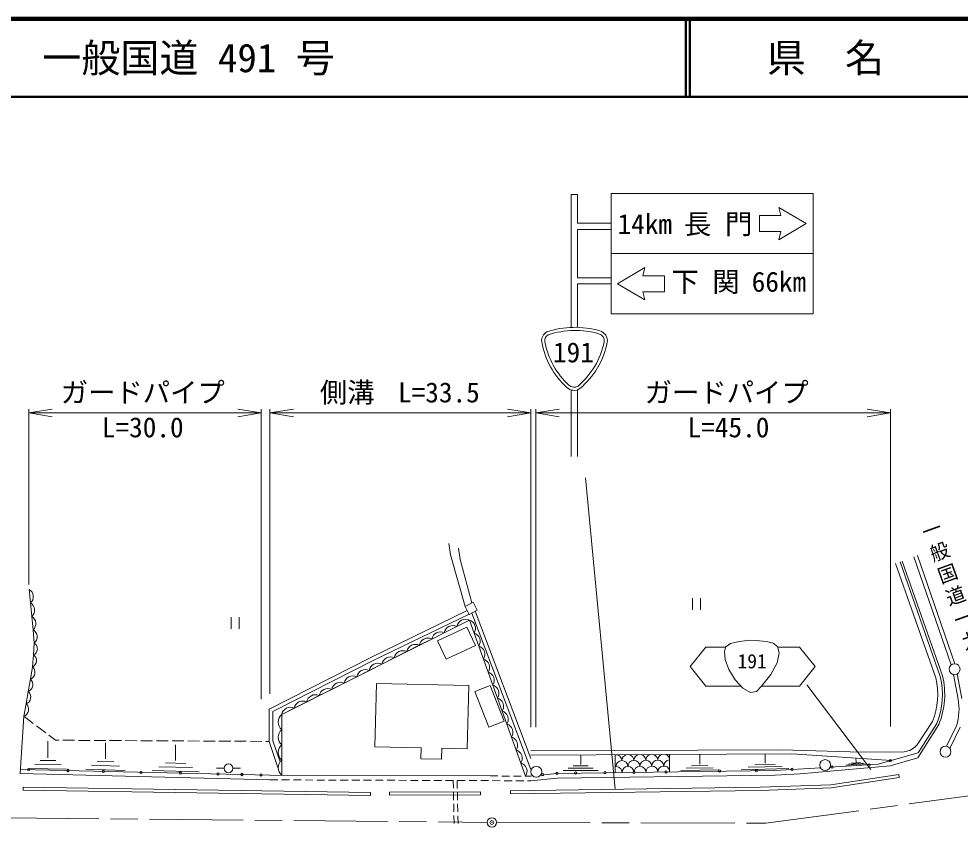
# Model space of a CAD drawing. Units: millimetres, scale not verified. Extents: x 40000 to 680000, y 20000 to 380000.
# Drawn here: x 212329 to 332882, y 276506 to 380000 of the extents above; entities that cross this region are included whole.
import ezdxf
from ezdxf.enums import TextEntityAlignment as Align

# ---------------------------------------------------------------- set-up
doc = ezdxf.new("R2010")
doc.units = ezdxf.units.MM
doc.header["$LTSCALE"] = 1000
doc.header["$PDMODE"] = 32
doc.header["$PDSIZE"] = 500
doc.linetypes.add('CHAIN', pattern=[18.5, 12, -1.5, 3.5, -1.5])
for name, color, linetype, lineweight in [('M-BGD', 7, 'Continuous', 13), ('M-BMK', 2, 'CHAIN', 13), ('M-STR-STRC', 7, 'Continuous', 13), ('M-TTL', 2, 'Continuous', 140), ('M-TTL-LINE', 7, 'Continuous', 50), ('M-TTL-TXT', 7, 'Continuous', 13), ('M-WORK', 1, 'Continuous', 13)]:
    doc.layers.add(name, color=color, linetype=linetype, lineweight=lineweight)
doc.styles.add('@ＭＳ ゴシック', font='')
doc.styles.add('ＭＳ ゴシック', font='')
doc.styles.get('@ＭＳ ゴシック').set_extended_font_data('@MS Gothic')
doc.styles.get('ＭＳ ゴシック').set_extended_font_data('MS Gothic')

# ---------------------------------------------------------------- blocks, each defined once
blk = doc.blocks.new('open_arrow')
at = {"color": 0, "linetype": 'Continuous', "lineweight": -2}
blk.add_lwpolyline([(7.5, 1.25), (0, 0), (7.5, -1.25)], dxfattribs=at)

msp = doc.modelspace()

# ---------------------------------------------------------------- linework, layer by layer
at = {"layer": 'M-BGD'}
msp.add_circle((272907, 277106), 600, dxfattribs=at)
msp.add_point((272907, 277106), dxfattribs=at)
at = {"layer": 'M-BMK'}
for p, q in [((307993, 277023), (334332, 280548)), ((173561, 278043), (272307, 277111)), ((273507, 277104), (307993, 277023))]:
    msp.add_line(p, q, dxfattribs=at)
at = {"layer": 'M-STR-STRC'}
for p, q in [((303462, 300033), (304580, 300261)), ((304580, 300261), (305953, 300438)), ((305953, 300438), (306748, 300419)), ((306748, 300419), (308089, 300284)), ((308089, 300284), (308928, 300055)), ((300309, 299568), (298309, 297068)), ((300309, 299568), (302849, 299568)), ((302699, 299042), (302851, 299575)), ((302774, 297974), (302699, 299042)), ((302851, 299575), (303462, 300033)), ((308928, 300055), (309487, 299623)), ((309487, 299623), (309690, 298835)), ((309501, 299568), (312309, 299568)), ((314309, 297068), (312309, 299568)), ((303257, 296678), (302774, 297974)), ((309690, 298835), (309460, 297539)), ((298309, 297068), (300309, 294568)), ((304069, 295381), (303257, 296678)), ((309460, 297539), (308620, 296040)), ((312309, 294568), (314309, 297068)), ((305060, 294288), (304069, 295381)), ((308620, 296040), (307450, 294541)), ((300309, 294568), (304807, 294568)), ((306022, 293758), (305060, 294288)), ((307450, 294541), (306789, 293880)), ((307450, 294568), (312309, 294568)), ((321461, 283887), (313231, 294717)), ((306789, 293880), (306022, 293758))]:
    msp.add_line(p, q, dxfattribs=at)
at = {"layer": 'M-TTL'}
msp.add_line((680000, 380000), (40000, 380000), dxfattribs=at)
at = {"layer": 'M-TTL-LINE'}
for p, q in [((297750, 380000), (297750, 370000)), ((298250, 380000), (298250, 370000)), ((40000, 370000), (680000, 370000))]:
    msp.add_line(p, q, dxfattribs=at)
at = {"layer": 'M-WORK'}
for p, q in [((283072, 340493), (283072, 357518)), ((283072, 357518), (283872, 357518)), ((283872, 353846), (283872, 357518)), ((288166, 342242), (288166, 357629)), ((309934, 354800), (309662, 355835)), ((309662, 355835), (313175, 353782)), ((307167, 354800), (307167, 352759)), ((309934, 354800), (307167, 354800)), ((283872, 353846), (288166, 353846)), ((309653, 351724), (313175, 353782)), ((283872, 353046), (283872, 346852)), ((283872, 353046), (288166, 353046)), ((307167, 352759), (309924, 352759)), ((309924, 352759), (309653, 351724)), ((288166, 349935), (314059, 349935)), ((292504, 348141), (288992, 346088)), ((292233, 347106), (292504, 348141)), ((283872, 346852), (288166, 346852)), ((283872, 340500), (283872, 346052)), ((283872, 346052), (288166, 346052)), ((292513, 344030), (288992, 346088)), ((292233, 347106), (294999, 347106)), ((294999, 347106), (294999, 345065)), ((294999, 345065), (292242, 345065)), ((292242, 345065), (292513, 344030)), ((314059, 342242), (288166, 342242)), ((283072, 323954), (283072, 332482)), ((283872, 323954), (283872, 332501)), ((213604, 307578), (213604, 330036)), ((213604, 329536), (243359, 329536)), ((243359, 292896), (243359, 330036)), ((244488, 293565), (244488, 330036)), ((244488, 329536), (277895, 329536)), ((277895, 289326), (277895, 330036)), ((278529, 289326), (278529, 330036)), ((278529, 329536), (323958, 329536)), ((323958, 289407), (323958, 330036)), ((288696, 281352), (284913, 321246)), ((267393, 312805), (267625, 311373)), ((268650, 312244), (268863, 310773)), ((267625, 311373), (269482, 304756)), ((326931, 311120), (331716, 297273)), ((327404, 311284), (332189, 297436)), ((268863, 310773), (270355, 305217)), ((329745, 295632), (324613, 310275)), ((330321, 295803), (325180, 310473)), ((330609, 295888), (325463, 310573)), ((213651, 306934), (213816, 305215)), ((213816, 305215), (213981, 303496)), ((269482, 304756), (270500, 305293)), ((270500, 305293), (271037, 304275)), ((298614, 305831), (298614, 304347)), ((299639, 305831), (299639, 304347)), ((257419, 298246), (269754, 304241)), ((257642, 297798), (269987, 303798)), ((270019, 303738), (269482, 304756)), ((271037, 304275), (270019, 303738)), ((270344, 303910), (277895, 283894)), ((270790, 304145), (277895, 285311)), ((213981, 303496), (214147, 301776)), ((239516, 303399), (239516, 301914)), ((240542, 303399), (240542, 301914)), ((245995, 290924), (270024, 303015)), ((268422, 302209), (270024, 303015)), ((270024, 303015), (270624, 301351)), ((270024, 303015), (277227, 283045)), ((214147, 301776), (214312, 300057)), ((265218, 300597), (266820, 301403)), ((265961, 300376), (269719, 302113)), ((266820, 301403), (268422, 302209)), ((269719, 302113), (270805, 299764)), ((263616, 299791), (265218, 300597)), ((267047, 298027), (265961, 300376)), ((270624, 301351), (271224, 299687)), ((214312, 300057), (214196, 298553)), ((260412, 298179), (262014, 298985)), ((262014, 298985), (263616, 299791)), ((270805, 299764), (267047, 298027)), ((271224, 299687), (271825, 298023)), ((214196, 298553), (214081, 297049)), ((244379, 291613), (257419, 298246)), ((244879, 291306), (257642, 297798)), ((258810, 297373), (260412, 298179)), ((271825, 298023), (272425, 296359)), ((214081, 297049), (213808, 295462)), ((255606, 295761), (257208, 296567)), ((257208, 296567), (258810, 297373)), ((213808, 295462), (213535, 293875)), ((254004, 294955), (255606, 295761)), ((272425, 296359), (273025, 294694)), ((332019, 296051), (332619, 292896)), ((332514, 296129), (333111, 292987)), ((252403, 294149), (254004, 294955)), ((257932, 286812), (258121, 294916)), ((269951, 294640), (258121, 294916)), ((269762, 286537), (269951, 294640)), ((270735, 293867), (272696, 294636)), ((272696, 294636), (274483, 290080)), ((273025, 294694), (273625, 293030)), ((213535, 293875), (213262, 292288)), ((249199, 292537), (250801, 293343)), ((250801, 293343), (252403, 294149)), ((272522, 289311), (270735, 293867)), ((273625, 293030), (274226, 291366)), ((213262, 292288), (212990, 290701)), ((247597, 291731), (249199, 292537)), ((212990, 290701), (212494, 283395)), ((212990, 290701), (214185, 289795)), ((244379, 287489), (244379, 291613)), ((244879, 287572), (244879, 291306)), ((245995, 290924), (247597, 291731)), ((245995, 283159), (245995, 290924)), ((245995, 288983), (245995, 290924)), ((274226, 291366), (274826, 289702)), ((214583, 289493), (215779, 288587)), ((274483, 290080), (272522, 289311)), ((274826, 289702), (275426, 288038)), ((329331, 290022), (327362, 287060)), ((327456, 285383), (330154, 289659)), ((327503, 286020), (329887, 289796)), ((332416, 289481), (331134, 286860)), ((216177, 288285), (217030, 287638)), ((245995, 287042), (245995, 288983)), ((332882, 289296), (331561, 286596)), ((216060, 285396), (216060, 287521)), ((217030, 287638), (217460, 287636)), ((217960, 287633), (219460, 287625)), ((219960, 287622), (221460, 287614)), ((221960, 287611), (223460, 287603)), ((223431, 285242), (223431, 287320)), ((223960, 287600), (225460, 287592)), ((225960, 287589), (227460, 287581)), ((227959, 287579), (229459, 287570)), ((229959, 287568), (231459, 287560)), ((231959, 287557), (233459, 287549)), ((232411, 285027), (232408, 287047)), ((233959, 287546), (235459, 287538)), ((235959, 287535), (237459, 287527)), ((237959, 287524), (239459, 287516)), ((239959, 287513), (241459, 287505)), ((241959, 287502), (243459, 287494)), ((243959, 287492), (244379, 287489)), ((245548, 284037), (244379, 287489)), ((245790, 284881), (244879, 287572)), ((245995, 285100), (245995, 287042)), ((275426, 288038), (276026, 286373)), ((257932, 286812), (263856, 286674)), ((263824, 285262), (263856, 286674)), ((266505, 286613), (266472, 285200)), ((266505, 286613), (269762, 286537)), ((276026, 286373), (276627, 284709)), ((309969, 286422), (277895, 286264)), ((277895, 285735), (311308, 285885)), ((284282, 284548), (284282, 285729)), ((288683, 285784), (288683, 283488)), ((295664, 283580), (295664, 285815)), ((299531, 284579), (299531, 285769)), ((307899, 284686), (307899, 285798)), ((320290, 286102), (309969, 286422)), ((311308, 285885), (324079, 285042)), ((325727, 286160), (320290, 286102)), ((322371, 284554), (327503, 286020)), ((217738, 284477), (214382, 284545)), ((217067, 285022), (215053, 285063)), ((224505, 284864), (222358, 284928)), ((233696, 284655), (231128, 284725)), ((245995, 283159), (245995, 285100)), ((266472, 285200), (263824, 285262)), ((276627, 284709), (277227, 283045)), ((309208, 284534), (306590, 284467)), ((316234, 284184), (322371, 284554)), ((320906, 284615), (318224, 284426)), ((320515, 284700), (318600, 284565)), ((320125, 284785), (318976, 284704)), ((319546, 284819), (319517, 285266)), ((323934, 284377), (327456, 285383)), ((212494, 283395), (244488, 282564)), ((244488, 283164), (212527, 283889)), ((218410, 283933), (213710, 284028)), ((225937, 283782), (220926, 283931)), ((225221, 284323), (221642, 284430)), ((235410, 283599), (229417, 283762)), ((234553, 284127), (230272, 284243)), ((237636, 284039), (238614, 284039)), ((239735, 284039), (240713, 284039)), ((279169, 283179), (281240, 283390)), ((281240, 283390), (309151, 283758)), ((286510, 283777), (282054, 283743)), ((285873, 284068), (282691, 284043)), ((285237, 284358), (283327, 284344)), ((301955, 283826), (297107, 283745)), ((301263, 284112), (297800, 284054)), ((300570, 284398), (298492, 284363)), ((310953, 284023), (304845, 283867)), ((310080, 284279), (305717, 284167)), ((309151, 283758), (314982, 284109)), ((309173, 283158), (312384, 283351)), ((312384, 283351), (323934, 284377)), ((244488, 283164), (272680, 283062)), ((244488, 282564), (245488, 282561)), ((245988, 282559), (246988, 282555)), ((247488, 282553), (248488, 282550)), ((248988, 282548), (249988, 282544)), ((250488, 282542), (251488, 282539)), ((251988, 282537), (252988, 282533)), ((253488, 282531), (254488, 282528)), ((254988, 282526), (255988, 282522)), ((256488, 282521), (257488, 282517)), ((257988, 282515), (258988, 282511)), ((259488, 282510), (260488, 282506)), ((260988, 282504), (261988, 282501)), ((262488, 282499), (263488, 282495)), ((263988, 282493), (264988, 282490)), ((265488, 282488), (266488, 282484)), ((266988, 282482), (267988, 282479)), ((267961, 282479), (267983, 281479)), ((268461, 282477), (268483, 281477)), ((268488, 282477), (269488, 282473)), ((269988, 282471), (270988, 282468)), ((271488, 282466), (272488, 282462)), ((272680, 283062), (273680, 283058)), ((272988, 282461), (273988, 282457)), ((274180, 283056), (275180, 283053)), ((274488, 282455), (275488, 282451)), ((275680, 283051), (276680, 283047)), ((275988, 282450), (276988, 282446)), ((277180, 283045), (277895, 283043)), ((277488, 282444), (277895, 282443)), ((277895, 283049), (278142, 283074)), ((277895, 282446), (281274, 282790)), ((281274, 282790), (309173, 283158)), ((316307, 281931), (325029, 283243)), ((316344, 281532), (325089, 282847)), ((325029, 283243), (325089, 282847)), ((212895, 281626), (257361, 280945)), ((212895, 281626), (212895, 281226)), ((212895, 281226), (257355, 280545)), ((257355, 280545), (257361, 280945)), ((259810, 281003), (271438, 281042)), ((259810, 281003), (259812, 280603)), ((267994, 280979), (268015, 279979)), ((268494, 280977), (268516, 279978)), ((271438, 281042), (271439, 280642)), ((275283, 281158), (307280, 281622)), ((275283, 281158), (275289, 280758)), ((275289, 280758), (307289, 281222)), ((307280, 281622), (316307, 281931)), ((307289, 281222), (316344, 281532)), ((259812, 280603), (271439, 280642)), ((268026, 279480), (268048, 278480)), ((268527, 279478), (268548, 278478)), ((268059, 277980), (268081, 276980)), ((268559, 277978), (268581, 276978))]:
    msp.add_line(p, q, dxfattribs=at)
msp.add_lwpolyline([(288166, 357629), (314059, 357629), (314059, 342242)], dxfattribs=at)
for centre, radius in [((332165, 296736), 700), ((331004, 286172), 700), ((239174, 284039), 560), ((315589, 284458), 700), ((321215, 284483), 150), ((323958, 285008), 150), ((213604, 283864), 150), ((218614, 283761), 150), ((223171, 283636), 150), ((227988, 283539), 150), ((232999, 283433), 150), ((237845, 283316), 150), ((240897, 283249), 150), ((243359, 283190), 150), ((278607, 283597), 700), ((279433, 283209), 150), ((281240, 283390), 150), ((283639, 283422), 150), ((287406, 283489), 150), ((291106, 283520), 150), ((295194, 283576), 150), ((302091, 283683), 150), ((306773, 283722), 150), ((311348, 283896), 150), ((316485, 284205), 150)]:
    msp.add_circle(centre, radius, dxfattribs=at)
for centre, radius, start, end in [((283583, 328922), 11582, 74.17501, 108.28894), ((283583, 328922), 11180, 74.20713, 108.07319), ((286329, 338753), 1375, 352.24519, 72.51616), ((280587, 338782), 1304, 119.33058, 186.2372), ((280587, 338782), 902, 121.59475, 185.44229), ((286329, 338753), 974, 352.99119, 72.20051), ((289537, 340470), 10408, 190.12383, 227.49776), ((289537, 340470), 10006, 190.2083, 227.50218), ((277338, 340706), 10170, 310.52877, 348.24852), ((277338, 340706), 10572, 310.36689, 348.33178), ((283440, 333809), 1378, 227.2935, 302.76701), ((283440, 333809), 976, 227.25467, 301.31934), ((213133, 306017), 1054, 310.44314, 60.54151), ((213298, 304297), 1054, 310.44314, 60.54151), ((213463, 302578), 1054, 310.44314, 60.54151), ((269523, 302015), 1118, 63.40896, 170.01161), ((269718, 301965), 1094, 325.90698, 73.76142), ((213629, 300859), 1054, 310.44314, 60.54151), ((266319, 300403), 1118, 63.40896, 170.01161), ((267921, 301209), 1118, 63.40896, 170.01161), ((264717, 299597), 1118, 63.40896, 170.01161), ((270318, 300300), 1094, 325.90698, 73.76142), ((213848, 299336), 857, 293.96561, 57.23698), ((261514, 297985), 1118, 63.40896, 170.01161), ((263116, 298791), 1118, 63.40896, 170.01161), ((270918, 298636), 1094, 325.90698, 73.76142), ((213732, 297832), 857, 293.96561, 57.23698), ((259912, 297179), 1118, 63.40896, 170.01161), ((271519, 296972), 1094, 325.90698, 73.76142), ((213456, 296339), 945, 291.84185, 48.6533), ((256708, 295567), 1118, 63.40896, 170.01161), ((258310, 296373), 1118, 63.40896, 170.01161), ((213183, 294752), 945, 291.84185, 48.6533), ((255106, 294761), 1118, 63.40896, 170.01161), ((272119, 295308), 1094, 325.90698, 73.76142), ((320830, 293471), 9174, 337.91841, 13.62626), ((320830, 293471), 9774, 337.91841, 13.80373), ((320830, 293471), 10074, 337.7653, 13.88645), ((251902, 293149), 1118, 63.40896, 170.01161), ((253504, 293955), 1118, 63.40896, 170.01161), ((272719, 293644), 1094, 325.90698, 73.76142), ((212911, 293165), 945, 291.84185, 48.6533), ((250300, 292343), 1118, 63.40896, 170.01161), ((273319, 291979), 1094, 325.90698, 73.76142), ((212638, 291579), 945, 291.84185, 48.6533), ((247096, 290731), 1118, 63.40896, 170.01161), ((248698, 291537), 1118, 63.40896, 170.01161), ((325507, 291605), 7229, 342.90913, 10.28183), ((246817, 289954), 1272, 130.25763, 229.74237), ((273920, 290315), 1094, 325.90698, 73.76142), ((274520, 288651), 1094, 325.90698, 73.76142), ((246817, 288012), 1272, 130.25763, 229.74237), ((246817, 286071), 1272, 130.25763, 229.74237), ((275120, 286987), 1094, 325.90698, 73.76142), ((325473, 288556), 2409, 276.03969, 321.60792), ((275720, 285323), 1094, 325.90698, 73.76142), ((288793, 285019), 765, 0.75489, 98.29302), ((290322, 285039), 765, 100.68098, 180.75489), ((290322, 285039), 765, 0.75489, 79.83259), ((291851, 285059), 765, 105.21637, 180.75489), ((291851, 285059), 765, 0.75489, 75.2972), ((293380, 285079), 765, 108.68488, 180.75489), ((293380, 285079), 765, 0.75489, 71.82869), ((294909, 285099), 765, 111.61305, 180.75489), ((294909, 285099), 765, 8.97483, 68.90053), ((246817, 284129), 1272, 130.25763, 229.74237), ((276321, 283659), 1094, 325.90698, 73.76142), ((289567, 284264), 765, 0.75489, 180.75489), ((291096, 284284), 765, 0.75489, 180.75489), ((292625, 284305), 765, 0.75489, 180.75489), ((294154, 284325), 765, 0.75489, 180.75489), ((295683, 284345), 765, 91.45153, 180.75489), ((288813, 283490), 765, 0.75489, 99.82188), ((290342, 283510), 765, 0.75489, 180.75489), ((291871, 283530), 765, 0.75489, 180.75489), ((293400, 283550), 765, 0.75489, 180.75489), ((294929, 283570), 765, 15.96978, 180.75489)]:
    msp.add_arc(centre, radius, start, end, dxfattribs=at)

# ---------------------------------------------------------------- block references
at = {"layer": 'M-WORK', "xscale": 400, "yscale": 400}
for p in [(213604, 329536), (244488, 329536), (278529, 329536)]:
    msp.add_blockref('open_arrow', p, dxfattribs=at)
at = {"layer": 'M-WORK', "xscale": 400, "yscale": 400, "rotation": 180}
for p in [(243359, 329536), (277895, 329536), (323958, 329536)]:
    msp.add_blockref('open_arrow', p, dxfattribs=at)

# ---------------------------------------------------------------- texts
at = {"layer": 'M-STR-STRC', "style": 'ＭＳ ゴシック'}
msp.add_text('191', height=1833, dxfattribs=at).set_placement((304372, 296288), align=Align.BOTTOM_LEFT)
at = {"layer": 'M-TTL-TXT', "style": 'ＭＳ ゴシック'}
msp.add_text('路 線 名      一般国道 491 号', height=3666, dxfattribs=at).set_placement((180380, 375000), align=Align.MIDDLE_LEFT)
msp.add_text('県\u3000名', height=3666, dxfattribs=at).set_placement((315625, 375000), align=Align.MIDDLE_CENTER)
at = {"layer": 'M-WORK', "style": 'ＭＳ ゴシック'}
for s, p in [('14km', (292492, 353729)), ('長 門', (301890, 353729))]:
    msp.add_text(s, height=2566, dxfattribs=at).set_placement(p, align=Align.MIDDLE_CENTER)
for s, p in [('下 関', (300276, 344285)), ('66km', (309675, 344285)), ('ガードパイプ', (228197, 330117)), ('側溝', (254381, 330117)), ('L=33.5', (266123, 330117)), ('ガードパイプ', (302979, 330117)), ('L=30.0', (228197, 325648)), ('L=45.0', (303212, 325648))]:
    msp.add_text(s, height=2566, dxfattribs=at).set_placement(p, align=Align.BOTTOM_CENTER)
msp.add_text('191', height=2566, dxfattribs=at).set_placement((280733, 335244), align=Align.BOTTOM_LEFT)
at = {"layer": 'M-WORK', "insert": (337857, 290369), "char_height": 1833, "attachment_point": 6, "rotation": 289.935, "style": '@ＭＳ ゴシック'}
msp.add_mtext('\\T1.2;一般国道一九一号線', dxfattribs=at)

doc.saveas('drawing.dxf')
